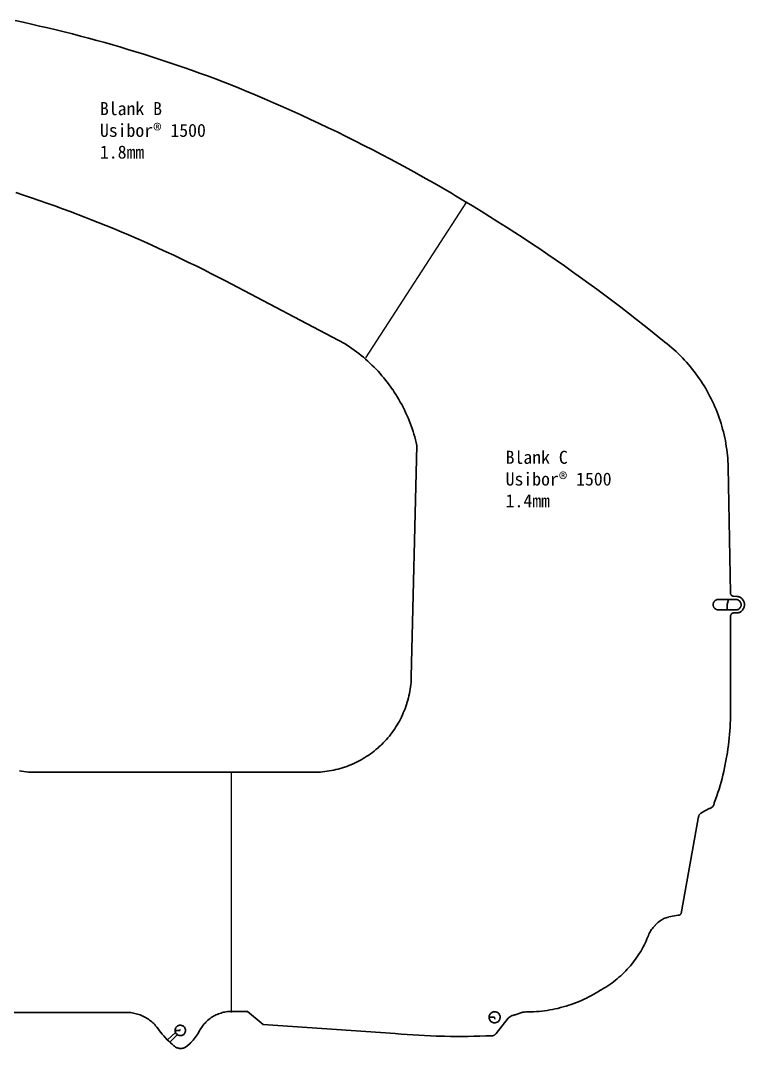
# Model space of a CAD drawing. Extents: x 701 to 2921, y 358 to 2046.
# Drawn here: x 1810 to 2921, y 358 to 1935 of the extents above; entities that cross this region are included whole.
import ezdxf

# ---------------------------------------------------------------- set-up
doc = ezdxf.new("R2010")
doc.units = 0
doc.linetypes.add('DOT', pattern=[3.5, 0.5, -3])
doc.layers.add('3', color=3, linetype='Continuous')

msp = doc.modelspace()

# ---------------------------------------------------------------- linework, layer by layer
at = {"color": 4, "lineweight": 35}
for p, q in [((1814.2, 1932.8), (1801.6, 1935.5)), ((1826.8, 1930), (1814.2, 1932.8)), ((1839.4, 1927.1), (1826.8, 1930)), ((1852, 1924.2), (1839.4, 1927.1)), ((1864.5, 1921.2), (1852, 1924.2)), ((1877.1, 1918.1), (1864.5, 1921.2)), ((1889.6, 1914.9), (1877.1, 1918.1)), ((1902, 1911.7), (1889.6, 1914.9)), ((1914.5, 1908.4), (1902, 1911.7)), ((1927, 1905), (1914.5, 1908.4)), ((1939.4, 1901.6), (1927, 1905)), ((1951.8, 1898), (1939.4, 1901.6)), ((1962.2, 1895), (1951.8, 1898)), ((1974.5, 1891.3), (1962.2, 1895)), ((1986.9, 1887.6), (1974.5, 1891.3)), ((1999.2, 1883.8), (1986.9, 1887.6)), ((2011.5, 1879.9), (1999.2, 1883.8)), ((2023.8, 1875.9), (2011.5, 1879.9)), ((2036, 1871.9), (2023.8, 1875.9)), ((2048.3, 1867.8), (2036, 1871.9)), ((2060.5, 1863.6), (2048.3, 1867.8)), ((2072.6, 1859.3), (2060.5, 1863.6)), ((2084.8, 1855), (2072.6, 1859.3)), ((2096.9, 1850.6), (2084.8, 1855)), ((2109, 1846.1), (2096.9, 1850.6)), ((2121.1, 1841.5), (2109, 1846.1)), ((2127.8, 1838.9), (2121.1, 1841.5)), ((2142, 1833.1), (2127.8, 1838.9)), ((2156.1, 1827.3), (2142, 1833.1)), ((2170.3, 1821.4), (2156.1, 1827.3)), ((2184.4, 1815.4), (2170.3, 1821.4)), ((2198.4, 1809.3), (2184.4, 1815.4)), ((2212.4, 1803.2), (2198.4, 1809.3)), ((2226.4, 1796.9), (2212.4, 1803.2)), ((2240.3, 1790.6), (2226.4, 1796.9)), ((2254.2, 1784.2), (2240.3, 1790.6)), ((2268.1, 1777.7), (2254.2, 1784.2)), ((2281.9, 1771.1), (2268.1, 1777.7)), ((2295.7, 1764.5), (2281.9, 1771.1)), ((2309.5, 1757.7), (2295.7, 1764.5)), ((2323.2, 1750.9), (2309.5, 1757.7)), ((2336.8, 1744), (2323.2, 1750.9)), ((2350.4, 1737), (2336.8, 1744)), ((2364, 1730), (2350.4, 1737)), ((2377.6, 1722.8), (2364, 1730)), ((2391, 1715.6), (2377.6, 1722.8)), ((2404.5, 1708.3), (2391, 1715.6)), ((2417.9, 1700.9), (2404.5, 1708.3)), ((2431.3, 1693.4), (2417.9, 1700.9)), ((2444.6, 1685.8), (2431.3, 1693.4)), ((2457.8, 1678.2), (2444.6, 1685.8)), ((2471.1, 1670.5), (2457.8, 1678.2)), ((1814.7, 1667.7), (1802.7, 1671.7)), ((1826.7, 1663.7), (1814.7, 1667.7)), ((1838.6, 1659.5), (1826.7, 1663.7)), ((1850.6, 1655.4), (1838.6, 1659.5)), ((2477.3, 1666.8), (2471.1, 1670.5)), ((2490.4, 1659), (2477.3, 1666.8)), ((2503.5, 1651.1), (2490.4, 1659)), ((1862.5, 1651.1), (1850.6, 1655.4)), ((1874.4, 1646.8), (1862.5, 1651.1)), ((1886.2, 1642.4), (1874.4, 1646.8)), ((1898, 1637.9), (1886.2, 1642.4)), ((2516.6, 1643.1), (2503.5, 1651.1)), ((2529.6, 1635), (2516.6, 1643.1)), ((1909.8, 1633.4), (1898, 1637.9)), ((1917.4, 1630.4), (1909.8, 1633.4)), ((1929.2, 1625.8), (1917.4, 1630.4)), ((1940.9, 1621.1), (1929.2, 1625.8)), ((2542.6, 1626.9), (2529.6, 1635)), ((2555.5, 1618.7), (2542.6, 1626.9)), ((1952.6, 1616.3), (1940.9, 1621.1)), ((1964.3, 1611.4), (1952.6, 1616.3)), ((1975.9, 1606.5), (1964.3, 1611.4)), ((2568.4, 1610.4), (2555.5, 1618.7)), ((2581.2, 1602), (2568.4, 1610.4)), ((1987.5, 1601.5), (1975.9, 1606.5)), ((1999.1, 1596.4), (1987.5, 1601.5)), ((2010.7, 1591.3), (1999.1, 1596.4)), ((2593.9, 1593.6), (2581.2, 1602)), ((2606.7, 1585), (2593.9, 1593.6)), ((2022.2, 1586), (2010.7, 1591.3)), ((2033.7, 1580.8), (2022.2, 1586)), ((2045.1, 1575.4), (2033.7, 1580.8)), ((2619.3, 1576.4), (2606.7, 1585)), ((2056.6, 1570), (2045.1, 1575.4)), ((2068, 1564.5), (2056.6, 1570)), ((2079.3, 1558.9), (2068, 1564.5)), ((2631.9, 1567.7), (2619.3, 1576.4)), ((2644.5, 1559), (2631.9, 1567.7)), ((2090.7, 1553.3), (2079.3, 1558.9)), ((2101.9, 1547.6), (2090.7, 1553.3)), ((2113.2, 1541.9), (2101.9, 1547.6)), ((2657, 1550.2), (2644.5, 1559)), ((2669.4, 1541.3), (2657, 1550.2)), ((2124.4, 1536), (2113.2, 1541.9)), ((2307.1, 1440), (2124.4, 1536)), ((2681.8, 1532.3), (2669.4, 1541.3)), ((2694.2, 1523.2), (2681.8, 1532.3)), ((2706.5, 1514.1), (2694.2, 1523.2)), ((2718.7, 1504.9), (2706.5, 1514.1)), ((2730.9, 1495.6), (2718.7, 1504.9)), ((2743, 1486.3), (2730.9, 1495.6)), ((2755.1, 1476.9), (2743, 1486.3)), ((2767.1, 1467.4), (2755.1, 1476.9)), ((2779, 1457.8), (2767.1, 1467.4)), ((2790.9, 1448.2), (2779, 1457.8)), ((2307.2, 1439.9), (2307.1, 1440)), ((2311, 1437.5), (2307.2, 1439.9)), ((2314.7, 1435.1), (2311, 1437.5)), ((2791.6, 1447.7), (2790.9, 1448.2)), ((2795.3, 1445), (2791.6, 1447.7)), ((2798.9, 1442.2), (2795.3, 1445)), ((2802.4, 1439.4), (2798.9, 1442.2)), ((2805.9, 1436.5), (2802.4, 1439.4)), ((2809.4, 1433.5), (2805.9, 1436.5)), ((2318.4, 1432.5), (2314.7, 1435.1)), ((2322, 1429.9), (2318.4, 1432.5)), ((2325.6, 1427.3), (2322, 1429.9)), ((2329.2, 1424.6), (2325.6, 1427.3)), ((2332.7, 1421.8), (2329.2, 1424.6)), ((2336.1, 1418.9), (2332.7, 1421.8)), ((2812.8, 1430.5), (2809.4, 1433.5)), ((2816.1, 1427.5), (2812.8, 1430.5)), ((2819.4, 1424.3), (2816.1, 1427.5)), ((2822.7, 1421.1), (2819.4, 1424.3)), ((2825.8, 1417.9), (2822.7, 1421.1)), ((2339.5, 1416), (2336.1, 1418.9)), ((2342.8, 1413), (2339.5, 1416)), ((2346.1, 1410), (2342.8, 1413)), ((2349.3, 1406.9), (2346.1, 1410)), ((2352.5, 1403.8), (2349.3, 1406.9)), ((2355.6, 1400.6), (2352.5, 1403.8)), ((2828.9, 1414.6), (2825.8, 1417.9)), ((2832, 1411.2), (2828.9, 1414.6)), ((2835, 1407.8), (2832, 1411.2)), ((2837.9, 1404.3), (2835, 1407.8)), ((2840.8, 1400.8), (2837.9, 1404.3)), ((2358.7, 1397.3), (2355.6, 1400.6)), ((2361.7, 1394), (2358.7, 1397.3)), ((2364.6, 1390.6), (2361.7, 1394)), ((2367.5, 1387.2), (2364.6, 1390.6)), ((2843.6, 1397.2), (2840.8, 1400.8)), ((2846.3, 1393.6), (2843.6, 1397.2)), ((2849, 1389.9), (2846.3, 1393.6)), ((2851.6, 1386.2), (2849, 1389.9)), ((2370.3, 1383.7), (2367.5, 1387.2)), ((2373.1, 1380.2), (2370.3, 1383.7)), ((2375.7, 1376.6), (2373.1, 1380.2)), ((2378.4, 1373), (2375.7, 1376.6)), ((2380.9, 1369.4), (2378.4, 1373)), ((2854.2, 1382.4), (2851.6, 1386.2)), ((2856.6, 1378.6), (2854.2, 1382.4)), ((2859, 1374.8), (2856.6, 1378.6)), ((2861.4, 1370.9), (2859, 1374.8)), ((2381.1, 1369.2), (2380.9, 1369.4)), ((2383.5, 1365.5), (2381.1, 1369.2)), ((2386, 1361.7), (2383.5, 1365.5)), ((2388.3, 1357.9), (2386, 1361.7)), ((2390.6, 1354.1), (2388.3, 1357.9)), ((2863.6, 1366.9), (2861.4, 1370.9)), ((2865.8, 1362.9), (2863.6, 1366.9)), ((2867.9, 1358.9), (2865.8, 1362.9)), ((2870, 1354.9), (2867.9, 1358.9)), ((2392.8, 1350.2), (2390.6, 1354.1)), ((2395, 1346.3), (2392.8, 1350.2)), ((2397, 1342.3), (2395, 1346.3)), ((2399, 1338.3), (2397, 1342.3)), ((2872, 1350.8), (2870, 1354.9)), ((2873.6, 1347.1), (2872, 1350.8)), ((2875.5, 1343), (2873.6, 1347.1)), ((2877.2, 1338.8), (2875.5, 1343)), ((2401, 1334.3), (2399, 1338.3)), ((2402.8, 1330.2), (2401, 1334.3)), ((2404.6, 1326.1), (2402.8, 1330.2)), ((2406.3, 1322), (2404.6, 1326.1)), ((2878.9, 1334.6), (2877.2, 1338.8)), ((2880.5, 1330.3), (2878.9, 1334.6)), ((2882.1, 1326), (2880.5, 1330.3)), ((2883.5, 1321.7), (2882.1, 1326)), ((2407.9, 1317.8), (2406.3, 1322)), ((2409.5, 1313.6), (2407.9, 1317.8)), ((2411, 1309.4), (2409.5, 1313.6)), ((2412.4, 1305.2), (2411, 1309.4)), ((2884.9, 1317.4), (2883.5, 1321.7)), ((2886.2, 1313.1), (2884.9, 1317.4)), ((2887.4, 1308.7), (2886.2, 1313.1)), ((2413.7, 1300.9), (2412.4, 1305.2)), ((2415, 1296.6), (2413.7, 1300.9)), ((2416.1, 1292.3), (2415, 1296.6)), ((2888.5, 1304.3), (2887.4, 1308.7)), ((2889.6, 1299.9), (2888.5, 1304.3)), ((2890.6, 1295.4), (2889.6, 1299.9)), ((2891.5, 1291), (2890.6, 1295.4)), ((2409.6, 928.5), (2418.3, 1283.6)), ((2417.2, 1288), (2416.1, 1292.3)), ((2418.3, 1283.6), (2417.2, 1288)), ((2892.3, 1286.5), (2891.5, 1291)), ((2893, 1282), (2892.3, 1286.5)), ((2893.7, 1277.5), (2893, 1282)), ((2894.3, 1273), (2893.7, 1277.5)), ((2894.8, 1268.5), (2894.3, 1273)), ((2895.2, 1264), (2894.8, 1268.5)), ((2895.5, 1259.4), (2895.2, 1264)), ((2895.8, 1254.9), (2895.5, 1259.4)), ((2895.9, 1250.4), (2895.8, 1254.9)), ((2899.3, 1057.1), (2895.9, 1250.4)), ((2899.3, 1056.6), (2899.3, 1057.1)), ((2872.8, 1040.1), (2872.9, 1040.9)), ((2872.9, 1040.9), (2873.1, 1041.7)), ((2873.1, 1041.7), (2873.4, 1042.4)), ((2873.4, 1042.4), (2873.7, 1043.2)), ((2873.7, 1043.2), (2874.2, 1043.8)), ((2874.2, 1043.8), (2874.7, 1044.5)), ((2874.7, 1044.5), (2875.2, 1045.1)), ((2875.2, 1045.1), (2875.8, 1045.6)), ((2875.8, 1045.6), (2876.5, 1046.1)), ((2876.5, 1046.1), (2877.1, 1046.4)), ((2877.1, 1046.4), (2877.9, 1046.8)), ((2877.9, 1046.8), (2878.6, 1047)), ((2878.6, 1047), (2879.4, 1047.2)), ((2879.4, 1047.2), (2880.2, 1047.3)), ((2880.2, 1047.3), (2880.8, 1047.3)), ((2880.8, 1047.3), (2907.8, 1047.2)), ((2896.1, 1047.3), (2894.3, 1039.3)), ((2899.5, 1056), (2899.3, 1056.6)), ((2899.7, 1055.3), (2899.5, 1056)), ((2899.9, 1054.8), (2899.7, 1055.3)), ((2900.3, 1054.2), (2899.9, 1054.8)), ((2900.7, 1053.8), (2900.3, 1054.2)), ((2901.2, 1053.3), (2900.7, 1053.8)), ((2901.7, 1053), (2901.2, 1053.3)), ((2902.2, 1052.7), (2901.7, 1053)), ((2902.8, 1052.5), (2902.2, 1052.7)), ((2903.4, 1052.3), (2902.8, 1052.5)), ((2904.1, 1052.2), (2903.4, 1052.3)), ((2909.1, 1052), (2904.1, 1052.2)), ((2907.8, 1047.2), (2908.6, 1047.2)), ((2908.6, 1047.2), (2909.4, 1047)), ((2910, 1051.9), (2909.1, 1052)), ((2909.4, 1047), (2910.1, 1046.8)), ((2911, 1051.7), (2910, 1051.9)), ((2910.1, 1046.8), (2910.9, 1046.6)), ((2910.9, 1046.6), (2911.6, 1046.2)), ((2912, 1051.4), (2911, 1051.7)), ((2911.6, 1046.2), (2912.3, 1045.8)), ((2912.9, 1051.1), (2912, 1051.4)), ((2912.3, 1045.8), (2912.9, 1045.3)), ((2913.8, 1050.7), (2912.9, 1051.1)), ((2912.9, 1045.3), (2913.5, 1044.8)), ((2913.5, 1044.8), (2914, 1044.2)), ((2914.7, 1050.1), (2913.8, 1050.7)), ((2914, 1044.2), (2914.5, 1043.5)), ((2914.5, 1043.5), (2914.9, 1042.8)), ((2915.6, 1049.6), (2914.7, 1050.1)), ((2914.9, 1042.8), (2915.2, 1042.1)), ((2915.2, 1042.1), (2915.5, 1041.3)), ((2915.5, 1041.3), (2915.6, 1040.5)), ((2916.4, 1048.9), (2915.6, 1049.6)), ((2917.1, 1048.2), (2916.4, 1048.9)), ((2917.8, 1047.5), (2917.1, 1048.2)), ((2918.4, 1046.7), (2917.8, 1047.5)), ((2919, 1045.8), (2918.4, 1046.7)), ((2919.5, 1044.9), (2919, 1045.8)), ((2919.9, 1044), (2919.5, 1044.9)), ((2920.2, 1043), (2919.9, 1044)), ((2920.5, 1042.1), (2920.2, 1043)), ((2920.7, 1041.1), (2920.5, 1042.1)), ((2920.8, 1040), (2920.7, 1041.1)), ((2872.8, 1039.3), (2872.8, 1040.1)), ((2872.8, 1038.8), (2872.8, 1039.3)), ((2872.9, 1038), (2872.8, 1038.8)), ((2873, 1037.2), (2872.9, 1038)), ((2873.3, 1036.4), (2873, 1037.2)), ((2873.6, 1035.7), (2873.3, 1036.4)), ((2874, 1035), (2873.6, 1035.7)), ((2874.5, 1034.4), (2874, 1035)), ((2875, 1033.8), (2874.5, 1034.4)), ((2875.6, 1033.2), (2875, 1033.8)), ((2876.2, 1032.7), (2875.6, 1033.2)), ((2876.9, 1032.3), (2876.2, 1032.7)), ((2877.6, 1031.9), (2876.9, 1032.3)), ((2878.4, 1031.7), (2877.6, 1031.9)), ((2879.1, 1031.5), (2878.4, 1031.7)), ((2879.9, 1031.3), (2879.1, 1031.5)), ((2880.7, 1031.3), (2879.9, 1031.3)), ((2894.2, 1031.3), (2880.7, 1031.3)), ((2894.3, 1039.3), (2894.2, 1032.3)), ((2894.2, 1032.3), (2894.2, 1031.3)), ((2894.2, 1031.3), (2894.2, 1032.3)), ((2907.7, 1031.2), (2894.2, 1031.3)), ((2900.7, 1024.9), (2901.2, 1025.3)), ((2901.2, 1025.3), (2901.7, 1025.7)), ((2901.7, 1025.7), (2902.3, 1026)), ((2902.3, 1026), (2902.9, 1026.2)), ((2902.9, 1026.2), (2903.5, 1026.4)), ((2903.5, 1026.4), (2904.1, 1026.5)), ((2904.1, 1026.5), (2904.3, 1026.5)), ((2904.3, 1026.5), (2910.1, 1026.5)), ((2908.3, 1031.2), (2907.7, 1031.2)), ((2909.1, 1031.3), (2908.3, 1031.2)), ((2909.9, 1031.5), (2909.1, 1031.3)), ((2910.6, 1031.7), (2909.9, 1031.5)), ((2910.1, 1026.5), (2911.1, 1026.7)), ((2911.4, 1032.1), (2910.6, 1031.7)), ((2911.1, 1026.7), (2912.1, 1027)), ((2912.1, 1032.5), (2911.4, 1032.1)), ((2912.7, 1032.9), (2912.1, 1032.5)), ((2912.1, 1027), (2913, 1027.3)), ((2913.3, 1033.5), (2912.7, 1032.9)), ((2913, 1027.3), (2914, 1027.8)), ((2913.9, 1034), (2913.3, 1033.5)), ((2914.3, 1034.7), (2913.9, 1034)), ((2914, 1027.8), (2914.8, 1028.3)), ((2914.8, 1035.4), (2914.3, 1034.7)), ((2915.1, 1036.1), (2914.8, 1035.4)), ((2914.8, 1028.3), (2915.7, 1028.9)), ((2915.4, 1036.8), (2915.1, 1036.1)), ((2915.6, 1037.6), (2915.4, 1036.8)), ((2915.6, 1040.5), (2915.7, 1039.8)), ((2915.7, 1038.4), (2915.6, 1037.6)), ((2915.7, 1039.8), (2915.8, 1039.2)), ((2915.8, 1039.2), (2915.7, 1038.4)), ((2915.7, 1028.9), (2916.5, 1029.5)), ((2916.5, 1029.5), (2917.2, 1030.2)), ((2917.2, 1030.2), (2917.9, 1031)), ((2917.9, 1031), (2918.5, 1031.8)), ((2918.5, 1031.8), (2919, 1032.7)), ((2919, 1032.7), (2919.5, 1033.6)), ((2919.5, 1033.6), (2919.9, 1034.5)), ((2919.9, 1034.5), (2920.3, 1035.5)), ((2920.3, 1035.5), (2920.5, 1036.4)), ((2920.5, 1036.4), (2920.7, 1037.4)), ((2920.7, 1037.4), (2920.8, 1038.5)), ((2920.8, 1039), (2920.8, 1040)), ((2920.8, 1038.5), (2920.8, 1039)), ((2899.3, 1021.5), (2899.4, 1022.1)), ((2899.4, 878.4), (2899.3, 1021.5)), ((2899.4, 1022.1), (2899.5, 1022.7)), ((2899.5, 1022.7), (2899.7, 1023.3)), ((2899.7, 1023.3), (2900, 1023.9)), ((2900, 1023.9), (2900.3, 1024.4)), ((2900.3, 1024.4), (2900.7, 1024.9)), ((2408.4, 913.2), (2408.8, 916.6)), ((2408.8, 916.6), (2409.2, 920.1)), ((2409.2, 920.1), (2409.4, 923.5)), ((2409.4, 923.5), (2409.6, 927)), ((2409.6, 927), (2409.6, 928.5)), ((2405.2, 896.1), (2406, 899.5)), ((2406, 899.5), (2406.7, 902.9)), ((2406.7, 902.9), (2407.4, 906.3)), ((2407.4, 906.3), (2407.9, 909.7)), ((2407.9, 909.7), (2408.4, 913.2)), ((2401.2, 882.9), (2402.3, 886.2)), ((2402.3, 886.2), (2403.3, 889.5)), ((2403.3, 889.5), (2404.3, 892.8)), ((2404.3, 892.8), (2405.2, 896.1)), ((2394.5, 866.9), (2396, 870)), ((2396, 870), (2397.4, 873.2)), ((2397.4, 873.2), (2398.8, 876.4)), ((2398.8, 876.4), (2400, 879.6)), ((2400, 879.6), (2401.2, 882.9)), ((2899.3, 862.5), (2899.4, 868.1)), ((2899.4, 873.7), (2899.4, 878.4)), ((2899.4, 868.1), (2899.4, 873.7)), ((2384.2, 848.9), (2386.1, 851.8)), ((2386.1, 851.8), (2387.9, 854.7)), ((2387.9, 854.7), (2389.7, 857.7)), ((2389.7, 857.7), (2391.4, 860.7)), ((2391.4, 860.7), (2393, 863.8)), ((2393, 863.8), (2394.5, 866.9)), ((2898.8, 851.4), (2899.1, 857)), ((2899.1, 857), (2899.3, 862.5)), ((2373.8, 835.1), (2376, 837.7)), ((2376, 837.7), (2378.1, 840.4)), ((2378.1, 840.4), (2380.2, 843.2)), ((2380.2, 843.2), (2382.2, 846)), ((2382.2, 846), (2384.2, 848.9)), ((2897.5, 834.7), (2898, 840.3)), ((2898, 840.3), (2898.4, 845.8)), ((2898.4, 845.8), (2898.8, 851.4)), ((2358.1, 819.2), (2360.6, 821.5)), ((2360.6, 821.5), (2363.2, 823.9)), ((2363.2, 823.9), (2364.3, 824.9)), ((2364.3, 824.9), (2366.7, 827.4)), ((2366.7, 827.4), (2369.1, 829.9)), ((2369.1, 829.9), (2371.5, 832.5)), ((2371.5, 832.5), (2373.8, 835.1)), ((2895.5, 818.1), (2896.3, 823.6)), ((2896.3, 823.6), (2896.9, 829.2)), ((2896.9, 829.2), (2897.5, 834.7)), ((2335.6, 803), (2338.6, 804.8)), ((2338.6, 804.8), (2341.5, 806.6)), ((2341.5, 806.6), (2344.4, 808.6)), ((2344.4, 808.6), (2347.2, 810.6)), ((2347.2, 810.6), (2350, 812.6)), ((2350, 812.6), (2352.7, 814.7)), ((2352.7, 814.7), (2355.4, 816.9)), ((2355.4, 816.9), (2358.1, 819.2)), ((2892.5, 799.7), (2893.5, 805.2)), ((2893.5, 805.2), (2893.8, 807.1)), ((2893.8, 807.1), (2894.7, 812.6)), ((2894.7, 812.6), (2895.5, 818.1)), ((2300.7, 787.9), (2304, 788.9)), ((2304, 788.9), (2307.3, 790)), ((2307.3, 790), (2310.6, 791.2)), ((2310.6, 791.2), (2313.8, 792.4)), ((2313.8, 792.4), (2317, 793.7)), ((2317, 793.7), (2320.2, 795)), ((2320.2, 795), (2323.4, 796.5)), ((2323.4, 796.5), (2326.5, 798)), ((2326.5, 798), (2329.6, 799.6)), ((2329.6, 799.6), (2332.6, 801.3)), ((2332.6, 801.3), (2335.6, 803)), ((2889, 783.4), (2890.3, 788.8)), ((2890.3, 788.8), (2891.4, 794.3)), ((2891.4, 794.3), (2892.5, 799.7)), ((1808.4, 784.3), (1811.8, 783.8)), ((1811.8, 783.8), (1815.3, 783.3)), ((1815.3, 783.3), (1818.8, 782.9)), ((1818.8, 782.9), (1822.3, 782.5)), ((1822.3, 782.5), (1825.8, 782.3)), ((1825.8, 782.3), (1829.4, 782.1)), ((1829.4, 782.1), (1832.9, 782.1)), ((1832.9, 782.1), (1833, 782.1)), ((1833, 782.1), (2046.3, 782.1)), ((2046.3, 782.1), (2259.7, 782.1)), ((2259.7, 782.1), (2263.1, 782.1)), ((2263.1, 782.1), (2266.6, 782.3)), ((2266.6, 782.3), (2270.1, 782.5)), ((2270.1, 782.5), (2273.5, 782.8)), ((2273.5, 782.8), (2277, 783.1)), ((2277, 783.1), (2280.4, 783.6)), ((2280.4, 783.6), (2283.8, 784.1)), ((2283.8, 784.1), (2287.2, 784.7)), ((2287.2, 784.7), (2290.6, 785.4)), ((2290.6, 785.4), (2294, 786.2)), ((2294, 786.2), (2297.4, 787)), ((2297.4, 787), (2300.7, 787.9)), ((2886.4, 772.5), (2887.7, 777.9)), ((2887.7, 777.9), (2889, 783.4)), ((2881.8, 756.4), (2883.4, 761.8)), ((2883.4, 761.8), (2884.9, 767.1)), ((2884.9, 767.1), (2886.4, 772.5)), ((2876.5, 740.5), (2878.3, 745.8)), ((2878.3, 745.8), (2880.1, 751.1)), ((2880.1, 751.1), (2881.8, 756.4)), ((2856.4, 721), (2866.9, 726.4)), ((2866.9, 726.4), (2867.7, 726.6)), ((2867.7, 726.6), (2868.5, 727)), ((2868.5, 727), (2869.3, 727.3)), ((2869.3, 727.3), (2870.1, 727.8)), ((2870.1, 727.8), (2870.8, 728.3)), ((2870.8, 728.3), (2871.5, 728.9)), ((2871.5, 728.9), (2872.1, 729.5)), ((2872.1, 729.5), (2872.2, 729.6)), ((2872.2, 729.6), (2872.7, 730.3)), ((2872.7, 730.3), (2873.2, 731.1)), ((2873.2, 731.1), (2873.7, 731.8)), ((2873.7, 731.8), (2874, 732.7)), ((2874, 732.7), (2874.3, 733.5)), ((2874.3, 733.5), (2874.5, 734.4)), ((2874.5, 734.4), (2874.6, 735.2)), ((2874.6, 735.3), (2876.5, 740.5)), ((2874.6, 735.2), (2874.6, 735.3)), ((2823.6, 565.6), (2849.8, 711)), ((2849.8, 711), (2849.9, 711.9)), ((2849.9, 711.9), (2850.1, 712.9)), ((2850.1, 712.9), (2850.3, 713.8)), ((2850.3, 713.8), (2850.6, 714.7)), ((2850.6, 714.7), (2851, 715.6)), ((2851, 715.6), (2851.4, 716.4)), ((2851.4, 716.4), (2851.6, 716.7)), ((2851.6, 716.7), (2852.1, 717.5)), ((2852.1, 717.5), (2852.7, 718.2)), ((2852.7, 718.2), (2853.4, 718.9)), ((2853.4, 718.9), (2854.1, 719.5)), ((2854.1, 719.5), (2854.9, 720.1)), ((2854.9, 720.1), (2855.7, 720.6)), ((2855.7, 720.6), (2856.4, 721)), ((2788.1, 551.5), (2789.7, 552.8)), ((2789.7, 552.8), (2791.3, 554)), ((2791.3, 554), (2793, 555.2)), ((2793, 555.2), (2793.9, 555.8)), ((2793.9, 555.8), (2795.6, 556.7)), ((2795.6, 556.7), (2797.3, 557.5)), ((2797.3, 557.5), (2798.9, 558.1)), ((2798.9, 558.1), (2800.7, 558.8)), ((2800.7, 558.8), (2802.5, 559.4)), ((2802.5, 559.4), (2804.3, 560)), ((2804.3, 560), (2804.8, 560.1)), ((2804.8, 560.1), (2819.2, 562.7)), ((2819.2, 562.7), (2819.8, 562.7)), ((2819.8, 562.7), (2820.4, 562.8)), ((2820.4, 562.8), (2821, 563)), ((2821, 563), (2821.5, 563.3)), ((2821.5, 563.3), (2822, 563.6)), ((2822, 563.6), (2822.5, 564)), ((2822.5, 564), (2822.9, 564.4)), ((2822.9, 564.4), (2823.3, 564.9)), ((2823.3, 564.9), (2823.5, 565.5)), ((2823.5, 565.5), (2823.6, 565.6)), ((2775.2, 535.6), (2776.2, 537.4)), ((2776.2, 537.4), (2777.3, 539.1)), ((2777.3, 539.1), (2778.4, 540.8)), ((2778.4, 540.8), (2779.6, 542.5)), ((2779.6, 542.5), (2780.9, 544.1)), ((2780.9, 544.1), (2782.2, 545.7)), ((2782.2, 545.7), (2783.6, 547.2)), ((2783.6, 547.3), (2785, 548.7)), ((2783.6, 547.2), (2783.6, 547.3)), ((2785, 548.7), (2786.5, 550.2)), ((2786.5, 550.2), (2788.1, 551.5)), ((2768.3, 519.9), (2769.8, 523.1)), ((2769.8, 523.1), (2771.2, 526.4)), ((2771.2, 526.4), (2772.6, 529.7)), ((2772.6, 529.7), (2773.4, 531.9)), ((2773.4, 531.9), (2774.3, 533.7)), ((2774.3, 533.7), (2775.2, 535.6)), ((2759.7, 504.3), (2761.6, 507.3)), ((2761.6, 507.3), (2763.4, 510.4)), ((2763.4, 510.4), (2765.1, 513.5)), ((2765.1, 513.5), (2766.7, 516.7)), ((2766.7, 516.7), (2768.3, 519.9)), ((2747.3, 487), (2749.5, 489.7)), ((2749.5, 489.7), (2751.7, 492.6)), ((2751.7, 492.6), (2753.8, 495.4)), ((2753.8, 495.4), (2755.8, 498.3)), ((2755.8, 498.3), (2757.8, 501.3)), ((2757.8, 501.3), (2759.7, 504.3)), ((2733.5, 472.2), (2736.1, 474.7)), ((2736.1, 474.7), (2738.6, 477.2)), ((2738.6, 477.2), (2741.1, 479.8)), ((2741.1, 479.8), (2743.4, 482.5)), ((2743.4, 482.5), (2745.8, 485.1)), ((2745.8, 485.1), (2747.3, 487)), ((2714.2, 456.6), (2717.1, 458.6)), ((2717.1, 458.6), (2720, 460.7)), ((2720, 460.7), (2722.8, 462.9)), ((2722.8, 462.9), (2725.6, 465.1)), ((2725.6, 465.1), (2728.3, 467.5)), ((2728.3, 467.5), (2730.9, 469.8)), ((2730.9, 469.8), (2733.5, 472.2)), ((2689.6, 441.6), (2693.2, 443.7)), ((2693.2, 443.7), (2696.8, 445.9)), ((2696.8, 445.9), (2699, 447.3)), ((2699, 447.3), (2702.1, 449)), ((2702.1, 449), (2705.2, 450.8)), ((2705.2, 450.8), (2708.3, 452.6)), ((2708.3, 452.6), (2711.2, 454.6)), ((2711.2, 454.6), (2714.2, 456.6)), ((2651.3, 424.6), (2655.2, 426)), ((2655.2, 426), (2659.2, 427.4)), ((2659.2, 427.4), (2663.1, 428.9)), ((2663.1, 428.9), (2667, 430.5)), ((2667, 430.5), (2670.8, 432.1)), ((2670.8, 432.1), (2674.7, 433.9)), ((2674.7, 433.9), (2678.4, 435.7)), ((2678.4, 435.7), (2682.2, 437.6)), ((2682.2, 437.6), (2685.9, 439.5)), ((2685.9, 439.5), (2689.6, 441.6)), ((1578, 414), (1977.1, 413.5)), ((1977.1, 413.5), (1979.2, 413.3)), ((1979.2, 413.3), (1981.3, 413)), ((1981.3, 413), (1983.5, 412.6)), ((1983.5, 412.6), (1985.5, 412.2)), ((1985.5, 412.2), (1987.6, 411.7)), ((1987.6, 411.7), (1989.7, 411.1)), ((1989.7, 411.1), (1991.7, 410.5)), ((1991.7, 410.5), (1993.7, 409.8)), ((2109.9, 409.7), (2111.8, 410.6)), ((2111.8, 410.6), (2113.7, 411.4)), ((2113.7, 411.4), (2115.7, 412.1)), ((2115.7, 412.1), (2117.7, 412.7)), ((2117.7, 412.7), (2119.7, 413.3)), ((2119.7, 413.3), (2121.7, 413.8)), ((2121.7, 413.8), (2123.7, 414.2)), ((2123.7, 414.2), (2125.8, 414.5)), ((2125.8, 414.5), (2127.8, 414.8)), ((2127.8, 414.8), (2129.9, 414.9)), ((2129.9, 414.9), (2131.9, 415)), ((2131.9, 415), (2158.2, 414.9)), ((2158.2, 414.9), (2182.4, 395.3)), ((2529.6, 409.4), (2530, 410.1)), ((2530, 410.1), (2530.4, 410.9)), ((2530.4, 410.9), (2530.9, 411.5)), ((2530.9, 411.5), (2531.4, 412.1)), ((2531.4, 412.1), (2532, 412.7)), ((2532, 412.7), (2532.7, 413.2)), ((2532.7, 413.2), (2533.4, 413.6)), ((2533.4, 413.6), (2534.1, 414)), ((2534.1, 414), (2534.9, 414.3)), ((2534.9, 414.3), (2535.7, 414.5)), ((2535.7, 414.5), (2536.5, 414.6)), ((2536.5, 414.6), (2537.3, 414.7)), ((2537.3, 414.7), (2538.1, 414.7)), ((2538.1, 414.7), (2539, 414.6)), ((2539, 414.6), (2539.8, 414.4)), ((2539.8, 414.4), (2540.5, 414.1)), ((2540.5, 414.1), (2541.3, 413.8)), ((2541.3, 413.8), (2542, 413.4)), ((2542, 413.4), (2542.7, 412.9)), ((2542.7, 412.9), (2543.3, 412.4)), ((2543.3, 412.4), (2543.9, 411.8)), ((2543.9, 411.8), (2544.4, 411.1)), ((2544.4, 411.1), (2544.8, 410.4)), ((2544.8, 410.4), (2545.2, 409.7)), ((2568.9, 410), (2580.9, 413.8)), ((2580.9, 413.8), (2583.2, 414)), ((2583.2, 414), (2585.5, 414.3)), ((2585.5, 414.3), (2587.8, 414.4)), ((2587.8, 414.4), (2589.9, 414.5)), ((2589.9, 414.5), (2592.2, 414.6)), ((2592.2, 414.6), (2594.5, 414.6)), ((2594.5, 414.6), (2596.9, 414.5)), ((2596.9, 414.5), (2597.4, 414.5)), ((2597.4, 414.5), (2601.6, 414.8)), ((2601.6, 414.8), (2605.8, 415.1)), ((2605.8, 415.1), (2609.9, 415.6)), ((2609.9, 415.6), (2614.1, 416.1)), ((2614.1, 416.1), (2618.2, 416.7)), ((2618.2, 416.7), (2622.4, 417.4)), ((2622.4, 417.4), (2626.5, 418.2)), ((2626.5, 418.2), (2630.6, 419)), ((2630.6, 419), (2634.7, 419.9)), ((2634.7, 419.9), (2638.8, 421)), ((2638.8, 421), (2642.8, 422.1)), ((2642.8, 422.1), (2646.9, 423.2)), ((2646.9, 423.2), (2647.3, 423.4)), ((2647.3, 423.4), (2651.3, 424.6)), ((1993.7, 409.8), (1995.7, 409)), ((1995.7, 409), (1997.7, 408.1)), ((1997.7, 408.1), (1998.9, 407.5)), ((1998.9, 407.5), (2000.8, 406.5)), ((2000.8, 406.5), (2002.7, 405.5)), ((2002.7, 405.5), (2004.5, 404.4)), ((2004.5, 404.4), (2006.3, 403.2)), ((2006.3, 403.2), (2008, 402)), ((2008, 402), (2009.7, 400.7)), ((2009.7, 400.7), (2011.3, 399.3)), ((2011.3, 399.3), (2012.9, 397.9)), ((2012.9, 397.9), (2014.5, 396.4)), ((2014.5, 396.4), (2015.9, 394.9)), ((2015.9, 394.9), (2017.4, 393.3)), ((2089.2, 392.6), (2090.5, 394.3)), ((2090.5, 394.3), (2091.8, 395.9)), ((2091.8, 395.9), (2093.2, 397.4)), ((2093.2, 397.4), (2094.6, 398.9)), ((2094.6, 398.9), (2096.1, 400.4)), ((2096.1, 400.4), (2097.7, 401.8)), ((2097.7, 401.8), (2099.3, 403.1)), ((2099.3, 403.1), (2100.9, 404.4)), ((2100.9, 404.4), (2102.6, 405.6)), ((2102.6, 405.6), (2102.7, 405.6)), ((2102.7, 405.6), (2104.4, 406.7)), ((2104.4, 406.7), (2106.2, 407.8)), ((2106.2, 407.8), (2108, 408.8)), ((2108, 408.8), (2109.9, 409.7)), ((2182.4, 395.3), (2385.1, 381.2)), ((2529, 407), (2529.1, 407.8)), ((2529, 406.2), (2529, 407)), ((2530, 406.2), (2529, 406.2)), ((2529, 405.5), (2529, 406.2)), ((2529, 406.2), (2530, 406.2)), ((2529.1, 404.7), (2529, 405.5)), ((2529.1, 407.8), (2529.3, 408.6)), ((2529.3, 403.9), (2529.1, 404.7)), ((2529.3, 408.6), (2529.6, 409.4)), ((2529.5, 403.1), (2529.3, 403.9)), ((2529.9, 402.4), (2529.5, 403.1)), ((2530.3, 401.7), (2529.9, 402.4)), ((2537.5, 406.2), (2530, 406.2)), ((2530.7, 401), (2530.3, 401.7)), ((2531.3, 400.4), (2530.7, 401)), ((2531.9, 399.8), (2531.3, 400.4)), ((2532.5, 399.3), (2531.9, 399.8)), ((2533.2, 398.8), (2532.5, 399.3)), ((2533.9, 398.5), (2533.2, 398.8)), ((2534.7, 398.1), (2533.9, 398.5)), ((2535.5, 397.9), (2534.7, 398.1)), ((2536.3, 397.8), (2535.5, 397.9)), ((2537.1, 397.7), (2536.3, 397.8)), ((2538, 397.7), (2537.1, 397.7)), ((2537.6, 403.3), (2537.5, 406.2)), ((2538.8, 397.8), (2538, 397.7)), ((2539.6, 398), (2538.8, 397.8)), ((2540.4, 398.2), (2539.6, 398)), ((2539.8, 381.3), (2558.5, 404.8)), ((2541.1, 398.5), (2540.4, 398.2)), ((2541.9, 398.9), (2541.1, 398.5)), ((2542.5, 399.4), (2541.9, 398.9)), ((2543.2, 399.9), (2542.5, 399.4)), ((2543.8, 400.5), (2543.2, 399.9)), ((2544.3, 401.1), (2543.8, 400.5)), ((2544.7, 401.8), (2544.3, 401.1)), ((2545.1, 402.5), (2544.7, 401.8)), ((2545.5, 403.3), (2545.1, 402.5)), ((2545.2, 409.7), (2545.5, 408.9)), ((2545.5, 408.9), (2545.8, 408.1)), ((2545.7, 404.1), (2545.5, 403.3)), ((2545.9, 404.9), (2545.7, 404.1)), ((2545.8, 408.1), (2545.9, 407.3)), ((2545.9, 407.3), (2546, 406.5)), ((2546, 405.7), (2545.9, 404.9)), ((2546, 406.5), (2546, 405.7)), ((2558.5, 404.8), (2559.4, 405.6)), ((2559.4, 405.6), (2560.4, 406.3)), ((2560.4, 406.3), (2561.4, 407)), ((2561.4, 407), (2562.4, 407.7)), ((2562.4, 407.7), (2563.4, 408.2)), ((2563.4, 408.2), (2564.5, 408.7)), ((2564.5, 408.7), (2565.6, 409.1)), ((2565.6, 409.1), (2566.8, 409.5)), ((2566.8, 409.5), (2568, 409.8)), ((2568, 409.8), (2568.9, 410)), ((2017.4, 393.3), (2018.7, 391.7)), ((2018.7, 391.7), (2019.2, 391.1)), ((2019.2, 391.1), (2021.2, 388.3)), ((2021.2, 388.3), (2023.2, 385.6)), ((2023.2, 385.6), (2025.4, 382.9)), ((2025.4, 382.9), (2027.5, 380.3)), ((2027.5, 380.3), (2029.8, 377.7)), ((2047.9, 382.8), (2035.8, 371.5)), ((2050.9, 379.7), (2039.3, 368)), ((2047.2, 386.8), (2047.3, 387.6)), ((2047.2, 386), (2047.2, 386.8)), ((2048.2, 386), (2047.2, 386)), ((2047.2, 385.3), (2047.2, 386)), ((2047.2, 386), (2048.2, 386)), ((2047.3, 384.5), (2047.2, 385.3)), ((2047.3, 387.6), (2047.5, 388.4)), ((2047.5, 383.8), (2047.3, 384.5)), ((2047.5, 388.4), (2047.8, 389.1)), ((2047.8, 383), (2047.5, 383.8)), ((2047.8, 389.1), (2048.2, 389.8)), ((2047.8, 385.4), (2047.9, 382.8)), ((2048.1, 382.3), (2047.8, 383)), ((2048.5, 381.6), (2048.1, 382.3)), ((2048.2, 389.8), (2048.6, 390.5)), ((2055.2, 386), (2048.2, 386)), ((2049, 380.9), (2048.5, 381.6)), ((2048.6, 390.5), (2049.1, 391.1)), ((2049.5, 380.3), (2049, 380.9)), ((2049.1, 391.1), (2049.6, 391.7)), ((2050.1, 379.8), (2049.5, 380.3)), ((2049.6, 391.7), (2050.2, 392.3)), ((2049.9, 380.5), (2050.9, 379.7)), ((2050.8, 379.3), (2050.1, 379.8)), ((2050.2, 392.3), (2050.9, 392.7)), ((2051.4, 378.9), (2050.8, 379.3)), ((2050.9, 392.7), (2051.6, 393.1)), ((2052.2, 378.6), (2051.4, 378.9)), ((2051.6, 393.1), (2052.3, 393.4)), ((2052.9, 378.3), (2052.2, 378.6)), ((2052.3, 393.4), (2053, 393.7)), ((2053, 393.7), (2053.8, 393.9)), ((2053.8, 393.9), (2054.6, 394)), ((2054, 387.5), (2055.2, 386)), ((2054.6, 394), (2055.4, 394)), ((2055.4, 394), (2056.2, 393.9)), ((2056.2, 393.9), (2057, 393.8)), ((2057, 393.8), (2057.8, 393.6)), ((2058.4, 378.7), (2057.6, 378.4)), ((2057.8, 393.6), (2058.5, 393.3)), ((2059.1, 379), (2058.4, 378.7)), ((2058.5, 393.3), (2059.2, 392.9)), ((2059.8, 379.4), (2059.1, 379)), ((2059.2, 392.9), (2059.9, 392.5)), ((2060.4, 379.9), (2059.8, 379.4)), ((2059.9, 392.5), (2060.5, 392)), ((2061, 380.5), (2060.4, 379.9)), ((2060.5, 392), (2061.1, 391.4)), ((2061.5, 381.1), (2061, 380.5)), ((2061.1, 391.4), (2061.6, 390.8)), ((2062, 381.8), (2061.5, 381.1)), ((2061.6, 390.8), (2062, 390.1)), ((2062, 390.1), (2062.4, 389.4)), ((2062.4, 382.4), (2062, 381.8)), ((2062.4, 389.4), (2062.7, 388.7)), ((2062.7, 383.2), (2062.4, 382.4)), ((2062.7, 388.7), (2063, 387.9)), ((2062.9, 383.9), (2062.7, 383.2)), ((2063.1, 384.7), (2062.9, 383.9)), ((2063, 387.9), (2063.1, 387.1)), ((2063.1, 387.1), (2063.2, 386.3)), ((2063.2, 385.5), (2063.1, 384.7)), ((2063.2, 386.3), (2063.2, 385.5)), ((2079.5, 377.1), (2081, 379.2)), ((2081, 379.2), (2082.4, 381.4)), ((2082.4, 381.4), (2083.7, 383.6)), ((2083.7, 383.6), (2084.8, 385.6)), ((2084.8, 385.6), (2085.8, 387.4)), ((2085.8, 387.4), (2086.9, 389.2)), ((2086.9, 389.2), (2088, 390.9)), ((2088, 390.9), (2089.2, 392.6)), ((2385.1, 381.2), (2394.1, 380.4)), ((2394.1, 380.4), (2403.1, 379.7)), ((2403.1, 379.7), (2412, 379.1)), ((2412, 379.1), (2421, 378.6)), ((2421, 378.6), (2430, 378.1)), ((2536.2, 378.3), (2536.9, 378.6)), ((2536.9, 378.6), (2537.3, 378.8)), ((2537.3, 378.8), (2537.9, 379.2)), ((2537.9, 379.2), (2538.4, 379.6)), ((2538.4, 379.6), (2539, 380.2)), ((2539, 380.2), (2539.4, 380.7)), ((2539.4, 380.7), (2539.8, 381.3)), ((2029.8, 377.7), (2032.1, 375.2)), ((2032.1, 375.2), (2033, 374.2)), ((2033, 374.2), (2035.3, 371.7)), ((2035.3, 371.7), (2037.8, 369.3)), ((2037.8, 369.3), (2040.2, 367)), ((2040.2, 367), (2042.8, 364.7)), ((2042.8, 364.7), (2045.3, 362.4)), ((2053.7, 378.1), (2052.9, 378.3)), ((2054.5, 378), (2053.7, 378.1)), ((2055.3, 378), (2054.5, 378)), ((2056.1, 378), (2055.3, 378)), ((2056.9, 378.2), (2056.1, 378)), ((2057.6, 378.4), (2056.9, 378.2)), ((2065.8, 362.2), (2067.7, 363.9)), ((2067.7, 363.9), (2069.6, 365.6)), ((2069.6, 365.6), (2071.4, 367.5)), ((2071.4, 367.5), (2073.2, 369.3)), ((2073.2, 369.3), (2074.9, 371.2)), ((2074.9, 371.2), (2076.4, 373)), ((2076.4, 373), (2078, 375)), ((2078, 375), (2079.5, 377.1)), ((2430, 378.1), (2439, 377.7)), ((2439, 377.7), (2448, 377.4)), ((2448, 377.4), (2457, 377.1)), ((2457, 377.1), (2460.8, 377.1)), ((2460.8, 377.1), (2469.8, 376.9)), ((2469.8, 376.9), (2478.8, 376.8)), ((2478.8, 376.8), (2487.8, 376.8)), ((2487.8, 376.8), (2496.8, 376.9)), ((2496.8, 376.9), (2505.8, 377)), ((2505.8, 377), (2514.8, 377.2)), ((2514.8, 377.2), (2523.8, 377.5)), ((2523.8, 377.5), (2532.8, 377.8)), ((2532.8, 377.8), (2534.8, 377.9)), ((2534.8, 377.9), (2535.5, 378.1)), ((2535.5, 378.1), (2536.2, 378.3)), ((2045.3, 362.4), (2046.1, 361.7)), ((2046.1, 361.7), (2047, 361.1)), ((2047, 361.1), (2047.9, 360.5)), ((2047.9, 360.5), (2048.9, 360)), ((2048.9, 360), (2049.9, 359.5)), ((2049.9, 359.5), (2050.9, 359.1)), ((2050.9, 359.1), (2051.9, 358.8)), ((2051.9, 358.8), (2053, 358.6)), ((2053, 358.6), (2054.1, 358.5)), ((2054.1, 358.5), (2055.1, 358.4)), ((2055.1, 358.4), (2056.2, 358.4)), ((2056.2, 358.4), (2056.8, 358.4)), ((2056.8, 358.4), (2057.8, 358.5)), ((2057.8, 358.5), (2058.9, 358.7)), ((2058.9, 358.7), (2060, 359)), ((2060, 359), (2061, 359.3)), ((2061, 359.3), (2062, 359.7)), ((2062, 359.7), (2063, 360.2)), ((2063, 360.2), (2063.9, 360.7)), ((2063.9, 360.7), (2064.8, 361.3)), ((2064.8, 361.3), (2065.6, 362)), ((2065.6, 362), (2065.8, 362.2))]:
    msp.add_line(p, q, dxfattribs=at)
at = {"color": 0}
for p, q in [((2494.3, 1657.1, 0), (2339.5, 1417.9, 0)), ((2133.3, 782.4, 0), (2133.3, 413.3, 0))]:
    msp.add_line(p, q, dxfattribs=at)
at = {"color": 7, "linetype": 'DOT', "lineweight": 35, "ltscale": 0.175}
msp.add_line((2048.2, 386), (2055.2, 386), dxfattribs=at)
at = {"layer": '3', "color": 0}
msp.add_line((2133.3, 782.4, 0), (2133.3, 516.9, 0), dxfattribs=at)

# ---------------------------------------------------------------- texts
at = {"color": 0, "lineweight": -3, "char_height": 20, "attachment_point": 1}
for s, insert in [('{\\fSimSun|b0|i0|c134|p2;Blank B\\PUsibor® 1500\\P1.8mm}', (1931.9, 1810.4, -0.3)), ('{\\fSimSun|b0|i0|c134|p2;Blank C\\PUsibor® 1500\\P1.4mm}', (2554.4, 1275.4, -0.3))]:
    msp.add_mtext_dynamic_manual_height_columns(s, width=274.198, gutter_width=150, heights=[0], dxfattribs=dict(at, insert=insert))

doc.saveas('drawing.dxf')
